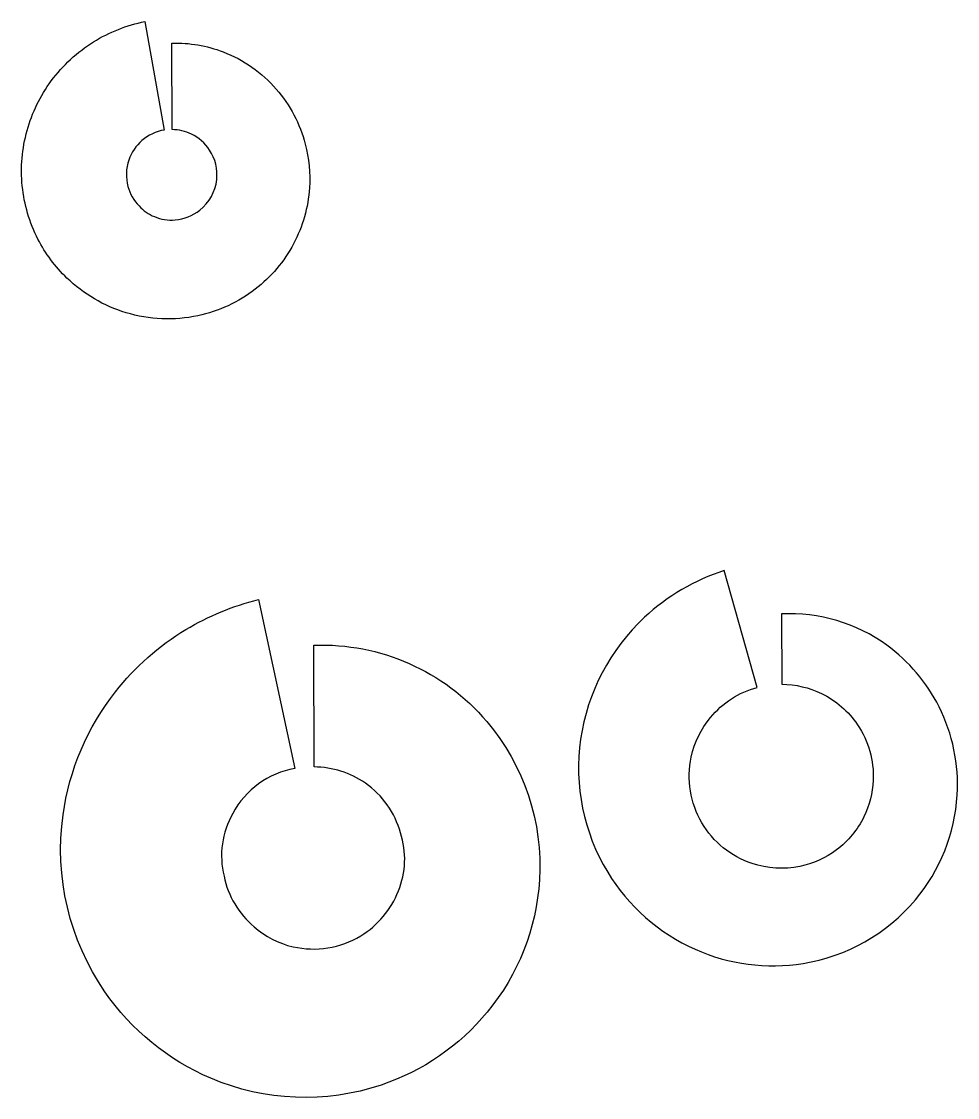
# Model space of a CAD drawing. Header units: inches. Extents: x 21 to 1297, y 6 to 1474.
import ezdxf

# ---------------------------------------------------------------- set-up
doc = ezdxf.new("R2010")
doc.units = ezdxf.units.IN
doc.header["$MEASUREMENT"] = 0

msp = doc.modelspace()

# ---------------------------------------------------------------- linework, layer by layer
at = {"color": 1}
for points in [[(189.5, 1473.6), (215.7, 1325.6, 0.13771), (185.4, 1311.3, 0.137177), (167.4, 1284.6, 0.147647), (166.3, 1248.5, 0.128191), (181.4, 1222, 0.110505), (202.3, 1207.5, 0.117985), (230.7, 1202.9, 0.14493), (264.3, 1216.4, 0.200012), (287.3, 1258, 0.173657), (277.6, 1298.2, 0.136745), (252.7, 1320, 0.110563), (226.4, 1326.1), (226.3, 1444.1, -0.098842), (296, 1432.2, -0.122761), (368.5, 1381.4, -0.115637), (408, 1306.5, -0.080735), (413.7, 1246.6, -0.105721), (392, 1170.4, -0.106494), (339.9, 1108.6, -0.112536), (261.6, 1072.3, -0.126846), (163.6, 1076.5, -0.118784), (83, 1123.8, -0.082587), (43.6, 1176.8, -0.093838), (22.2, 1249.3, -0.093106), (28.7, 1324.8, -0.091845), (61.8, 1392.6, -0.094507), (119.4, 1445.8, -0.090036), (189.5, 1473.6, 1.505621)], [(1057.4, 665.8), (1057.7, 569.8, -0.111709), (1111.8, 557.2, -0.131985), (1160.9, 514.6, -0.160977), (1182.3, 438.8, -0.103158), (1169.7, 389.2, -0.118812), (1132.4, 344, -0.111106), (1082.2, 321.4, -0.132038), (1017.1, 325.3, -0.181134), (948.8, 380.8, -0.187631), (934.3, 470.6, -0.12138), (960.5, 524.6, -0.153581), (1024, 565.5), (979.3, 724.8, 0.110717), (870.5, 661.1, 0.17101), (783.4, 494.9, 0.173682), (820.3, 313.6, 0.152913), (939.7, 208.4, 0.145961), (1086.7, 189.2, 0.180362), (1239.8, 275.9, 0.161701), (1296.8, 418.8, 0.131591), (1272.1, 539.1, 0.12017), (1200.9, 623, 0.171081), (1057.4, 665.8, -1.418958)], [(420.1, 457), (419.8, 623.1, -0.229588), (655.4, 519.1, -0.194095), (727.3, 303.1, -0.1589), (656.2, 122.8, -0.139769), (511.6, 23.3, -0.183777), (279.4, 32.5, -0.142596), (134.7, 150.6, -0.187733), (77.8, 391.7, -0.133107), (149.3, 559.7, -0.091043), (245.3, 644.4, -0.075099), (344.2, 685.2), (393.9, 455.1, 0.229165), (309.1, 393.7, 0.191563), (297.3, 308.1, 0.170428), (338.2, 239.2, 0.129571), (391.3, 211.9, 0.195487), (483.7, 226.8, 0.165165), (535, 288, 0.179093), (537.8, 367.1, 0.176418), (489.9, 435, 0.150836), (420.1, 457, 1.718597)]]:
    msp.add_lwpolyline(points, format="xyb", dxfattribs=at)

doc.saveas('drawing.dxf')
